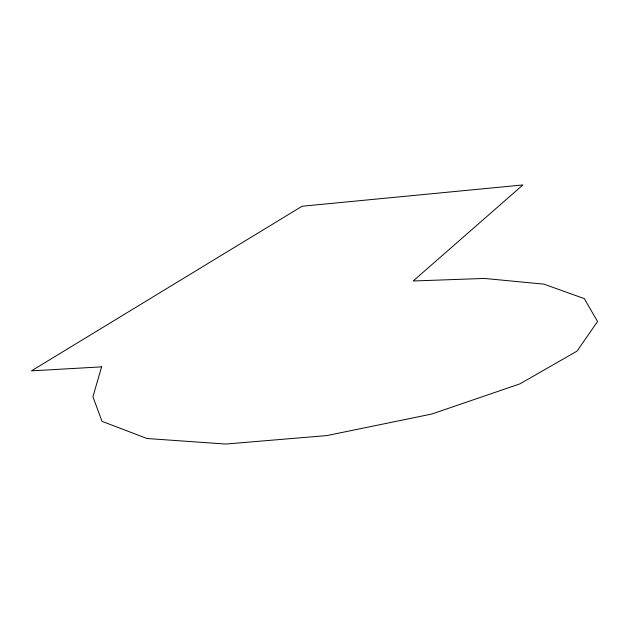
<?xml version="1.0" encoding="UTF-8"?>
<svg xmlns="http://www.w3.org/2000/svg" width="629" height="629" viewBox="0 0 629 629"><rect width="100%" height="100%" fill="white"/><g stroke="black" fill="none" stroke-linecap="round" stroke-linejoin="round"><path stroke-width="0.94" d="M101.599 366.864L92.927 396.734L102.008 421.336L146.989 438.515L225.717 444.05L326.938 435.567L431.785 414.031L519.955 383.855L576.966 351.163L597.55 321.521L584.294 298.618L543.967 284.159L484.464 278.435L413.19 280.99L522.88 184.95L302.093 206.233L31.45 370.858L101.599 366.864"/></g></svg>
